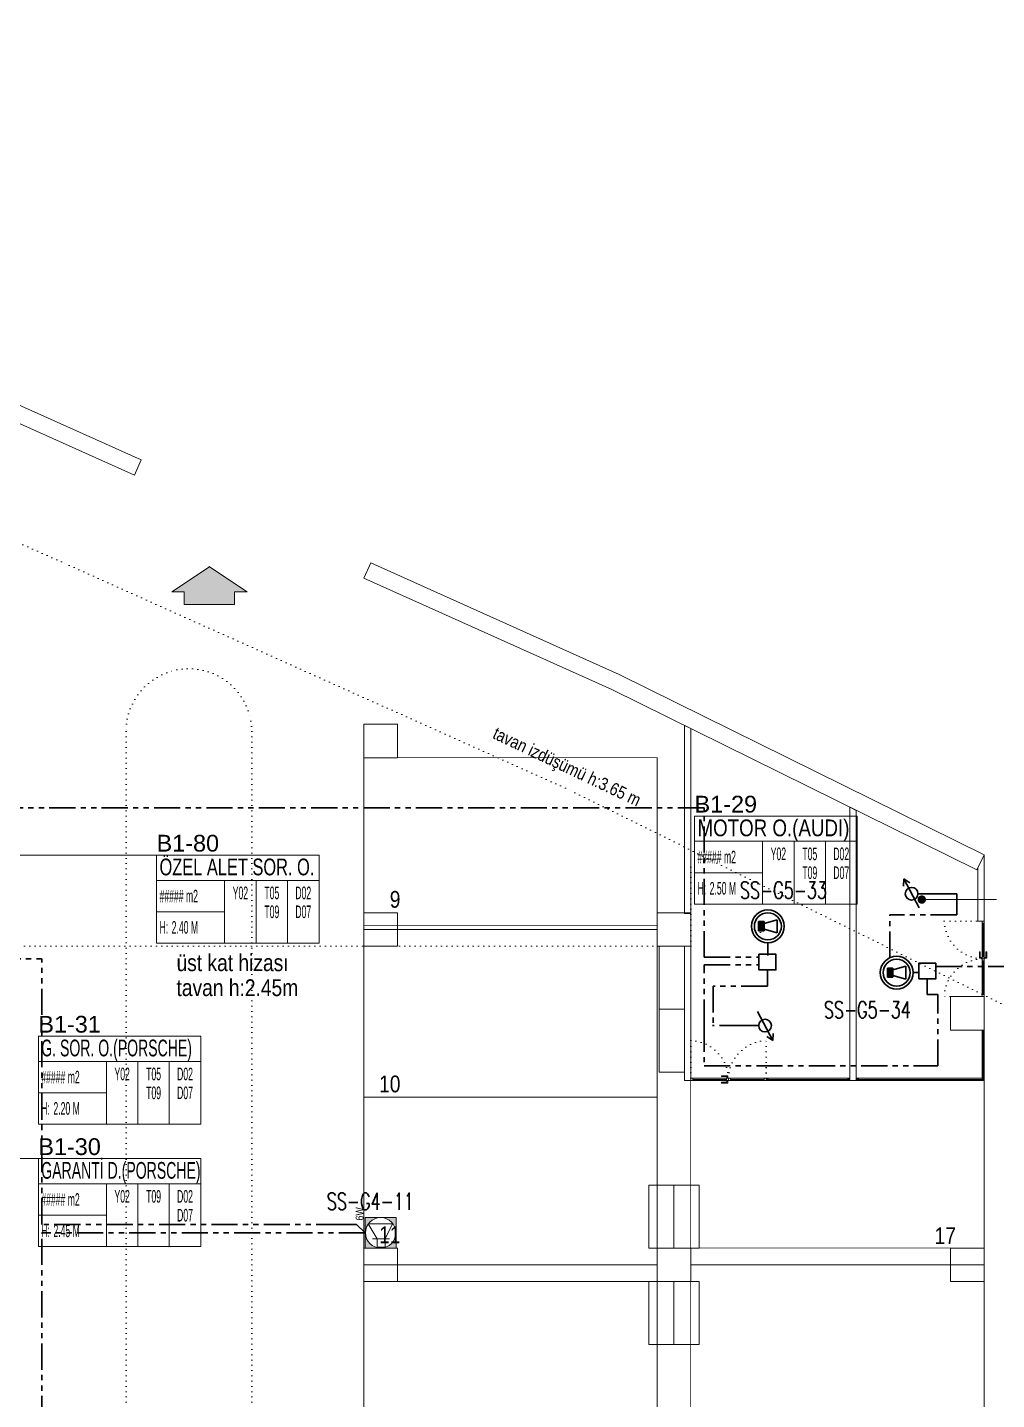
# Model space of a CAD drawing. Header units: metres. Extents: x -13545 to 152404, y -11890 to 28436.
# Drawn here: x 63637 to 65950, y 3718 to 6992 of the extents above; entities that cross this region are included whole.
import ezdxf
from ezdxf.enums import TextEntityAlignment as Align

# ---------------------------------------------------------------- set-up
doc = ezdxf.new("R2010")
doc.units = ezdxf.units.M
doc.header["$LTSCALE"] = 100
doc.header["$MEASUREMENT"] = 0
for name, pattern in [('DOT2', [0.125, 0, -0.125]), ('HIDDEN', [0.375, 0.25, -0.125]), ('PHANTOM2', [1.25, 0.625, -0.125, 0.125, -0.125, 0.125, -0.125])]:
    doc.linetypes.add(name, pattern=pattern)
doc.layers.get('0').update_dxf_attribs({"color": 9, "lineweight": 9})
for name, color, linetype, lineweight in [('00', 9, 'Continuous', 9), ('01', 9, 'Continuous', 9), ('05', 9, 'Continuous', 9), ('06B', 9, 'Continuous', 9), ('06D', 9, 'Continuous', 9), ('10', 9, 'Continuous', 9), ('15', 9, 'Continuous', 9), ('20', 9, 'DOT2', 9), ('21', 9, 'Continuous', 9), ('21_mahal200', 9, 'Continuous', 9), ('E-3W ACİL ANONS İÇİN HOPARLÖR (GÖMME) (YANGINA DAYANIKLI)', 7, 'Continuous', 30), ('E-6W ACİL ANONS İÇİN HOPARLÖR (SIVAÜSTÜ) (YANGINA DAYANIKLI)', 7, 'Continuous', 30), ('E-KABLO', 7, 'Continuous', 30), ('E-SES AYAR ANAHTARI', 7, 'Continuous', 30), ('E-YAZI', 7, 'Continuous', 30), ('Seslendirme', 7, 'Continuous', 9)]:
    doc.layers.add(name, color=color, linetype=linetype, lineweight=lineweight)
doc.styles.add('Arial', font='arial.ttf', dxfattribs={"height": 2.5})
doc.styles.add('ILGAZ', font='txttw.shx')
doc.styles.add('MuuM_TEXT-STANDART', font='ARIALN.TTF')
doc.dimstyles.new('MuuM_DIM200', dxfattribs={"dimscale": 20, "dimtxt": 2, "dimasz": 1, "dimexe": 1, "dimexo": 1, "dimgap": 1, "dimtad": 1, "dimdec": 1, "dimrnd": 0.5, "dimdsep": 46, "dimtxsty": 'MuuM_TEXT-STANDART', "dimblk": 'ARCHTICK', "dimcen": 0, "dimdle": 0.15, "dimclrd": 256, "dimclre": 256, "dimclrt": 256, "dimadec": 0, "dimazin": 0, "dimtfac": 5, "dimtdec": 1, "dimtix": 1, "dimtmove": 2, "dimatfit": 3, "dimldrblk": 'DOT', "dimfxl": 3, "dimfxlon": 1, "dimtolj": 1, "dimlwd": -1, "dimlwe": -1, "dimarcsym": 0})

# ---------------------------------------------------------------- blocks, each defined once
blk = doc.blocks.new('100_SES AYAR ANAHTARI')
at = {"layer": 'E-SES AYAR ANAHTARI', "color": 4}
for p, q in [((1.78, 3.25), (0.92, 3.28)), ((1.78, 3.25), (-1.69, 1.43)), ((1.78, 3.25), (1.31, 2.53)), ((0, 0), (0, 1.56))]:
    blk.add_line(p, q, dxfattribs=at)
blk.add_circle((0, 2.32), 0.756, dxfattribs=at)
blk = doc.blocks.new('100_3W ACİL ANONS İÇİN HOPARLÖR (GÖMME) (YANGINA DAYANIKLI)')
at = {"layer": 'E-3W ACİL ANONS İÇİN HOPARLÖR (GÖMME) (YANGINA DAYANIKLI)', "color": 4}
for p, q in [((-1.58, -0.79), (-1.58, 0.79)), ((-1.58, 0.79), (-0.63, 0.79)), ((-0.63, 0.47), (1.58, 1.11)), ((-0.63, 0.79), (-0.63, -0.79)), ((1.58, -1.11), (1.58, 1.11)), ((-0.63, -0.79), (-1.58, -0.79)), ((-0.63, -0.47), (1.58, -1.11))]:
    blk.add_line(p, q, dxfattribs=at)
at = {"layer": 'E-3W ACİL ANONS İÇİN HOPARLÖR (GÖMME) (YANGINA DAYANIKLI)', "color": 3}
for radius in [2.8, 2.3]:
    blk.add_circle((0, 0), radius, dxfattribs=at)
at = {"layer": 'E-3W ACİL ANONS İÇİN HOPARLÖR (GÖMME) (YANGINA DAYANIKLI)', "color": 4}
blk.add_solid([(-1.58, 0.79), (-0.63, 0.79), (-1.58, -0.79), (-0.63, -0.79)], dxfattribs=at)
blk = doc.blocks.new('ep20n')
at = {"layer": 'Seslendirme'}
h = blk.add_hatch(color=3, dxfattribs=at)
h.paths.add_polyline_path([(59.4, -30.4), (59.4, 0, -1), (0, 0), (0, -30.4)])
h.paths.add_polyline_path([(0, 30.4), (0, 0, -1), (59.4, 0), (59.4, 30.4)])
at = {"layer": 'Seslendirme', "color": 3}
for p, q in [((59.4, 30.4), (0, 30.4)), ((0, 30.4), (0, -30.4)), ((59.4, -30.4), (59.4, 30.4)), ((1.8, -9.1), (1.8, 6.9)), ((1.8, 6.9), (17.8, 6.9)), ((17.8, 6.9), (47, 24)), ((17.8, 16), (17.8, -17.3)), ((47, 24, 943.8), (47, -23.5, 943.8)), ((17.8, -9.1), (1.8, -9.1)), ((47, -23.5), (17.8, -9.1)), ((0, -30.4), (59.4, -30.4))]:
    blk.add_line(p, q, dxfattribs=at)
blk.add_circle((29.7, 0), 29.7, dxfattribs=at)
at = {"color": 3, "insert": (53.8, 48.6), "char_height": 15, "attachment_point": 1, "style": 'MuuM_TEXT-STANDART'}
blk.add_mtext_dynamic_manual_height_columns('6W', width=52.414, gutter_width=150, heights=[0], dxfattribs=at)
blk = doc.blocks.new('p-kolon_80x80')
blk.add_lwpolyline([(-40, -40), (40, -40), (40, 40), (-40, 40)], close=True)
blk = doc.blocks.new('1.bod.mimari.elk')
at = {"layer": '01'}
blk.add_lwpolyline([(7909, -2669.7), (7892.6, -2706.2), (6612.7, -2131.8), (6060, -1936.6), (6073.3, -1898.9), (6627.6, -2094.7)], close=True, dxfattribs=at)
blk.add_lwpolyline([(9902.3, -3647.9), (9032, -3217.5), (8440, -2951.8), (8456.4, -2915.3), (9049.1, -3181.3), (9920, -3612), (9902.3, -3647.9)], dxfattribs=at)
for p in [(8480, -3340), (8480, -3790), (9180, -3790), (9880, -3990), (8480, -4590), (9180, -4590), (9880, -4590)]:
    blk.add_blockref('p-kolon_80x80', p, dxfattribs=at)
blk = doc.blocks.new('p-işyeri')
at = {"color": 0, "const_width": 2}
blk.add_lwpolyline([(200, 0), (200, 700), (-200, 700), (-200, 0)], close=True, dxfattribs=at)
blk = doc.blocks.new('0-OK 2')
at = {"true_color": 0x4f4f4f}
blk.add_hatch(color=251, dxfattribs=at).paths.add_polyline_path([(0, 0), (120, 180), (120, 120), (180, 120), (180, -120), (120, -120), (120, -180)])
at = {"linetype": 'ByBlock', "lineweight": -2}
blk.add_lwpolyline([(180, -120), (180, 120), (120, 120), (120, 180), (0, 0), (120, -180), (120, -120)], close=True, dxfattribs=at)
blk.add_point((0, 0))
blk = doc.blocks.new('p-al-01_a')
at = {"layer": '06B'}
for points in [[(-5, -88.6), (-11.2, -88.6), (-11.2, -73.6), (-9.4, -73.6), (-9.4, -86.4), (-9.4, -86.4), (-5, -86.4), (-5, -88.6)], [(0, -88.6), (6.2, -88.6), (6.2, -73.6), (4.4, -73.6), (4.4, -86.4), (4.4, -86.4), (0, -86.4), (0, -88.6)]]:
    blk.add_lwpolyline(points, dxfattribs=at)
at = {"layer": '06D'}
for p, q in [((-5, -86.9), (-5, -5)), ((0, -5), (0, -86.9)), ((-5, -93.1), (-5, -175)), ((0, -175), (0, -93.1))]:
    blk.add_line(p, q, dxfattribs=at)
at = {"layer": '10'}
for points in [[(-5, 0), (0, 0), (0, -5), (-5, -5)], [(-5, -85), (0, -85), (0, -90), (-5, -90)], [(-5, -95), (0, -95), (0, -90), (-5, -90)], [(-5, -180), (0, -180), (0, -175), (-5, -175)]]:
    blk.add_lwpolyline(points, close=True, dxfattribs=at)
at = {"layer": '15'}
for points in [[(-2.5, -5), (-2.5, -85)], [(-2.5, -175), (-2.5, -95)]]:
    blk.add_lwpolyline(points, dxfattribs=at)
at = {"layer": '20'}
for points in [[(-5.3, 0), (-94.9, 0)], [(-5.3, -180), (-94.9, -180)], [(-5, -180), (-94.9, -180)]]:
    blk.add_lwpolyline(points, dxfattribs=at)
for centre, start, end in [((-1.5, 3.4), 182.0745, 267.6937), ((-1.5, -183.4), 92.3063, 177.9255)]:
    blk.add_arc(centre, 93.5, start, end, dxfattribs=at)
blk = doc.blocks.new('prf-10x10')
blk.add_lwpolyline([(-5, -5), (5, -5), (5, 5), (-5, 5)], close=True)
at = {"color": 255}
blk.add_solid([(-5, -5), (5, -5), (-5, 5), (5, 5)], dxfattribs=at)
at = {"layer": '10'}
blk.add_point((0, 0), dxfattribs=at)
blk = doc.blocks.new('p-birim')
blk.add_lwpolyline([(0, 0), (1, 0), (1, 1), (0, 1)], close=True)
blk = doc.blocks.new('0_roomno2')
blk.add_lwpolyline([(19.38, -10.5), (0, -10.5), (0, 0), (19.38, 0)], close=True)
for points in [[(0, -3), (19.38, -3)], [(8.12, -3), (8.12, -10.5)], [(11.88, -3), (11.88, -10.5)], [(15.62, -3), (15.62, -10.5)], [(0, -6.75), (8.12, -6.75)]]:
    blk.add_lwpolyline(points)
at = {"style": 'MuuM_TEXT-STANDART', "width": 0.6}
blk.add_text('H:', height=1.5, dxfattribs=at).set_placement((0.35, -8.61), align=Align.MIDDLE_LEFT)
at = {"style": 'Arial'}
blk.add_attdef('ODANO', (0, 1.17), '', height=2, dxfattribs=at)
blk.add_attdef('MEKANADI', text='', height=2, dxfattribs=at).set_placement((0.35, -3), align=Align.BOTTOM_LEFT)
at = {"style": 'MuuM_TEXT-STANDART', "width": 0.6}
for tag, p in [('M2', (0.35, -4.88)), ('TEMIZTAVANYUKSEKLIGI', (1.8, -8.61))]:
    blk.add_attdef(tag, text='', height=1.5, dxfattribs=at).set_placement(p, align=Align.MIDDLE_LEFT)
for tag, p in [('YER01', (10, -4.5)), ('TAVAN01', (13.75, -4.5)), ('DUVAR01', (17.5, -4.5)), ('YER02', (10, -6.75)), ('TAVAN02', (13.75, -6.75)), ('DUVAR02', (17.5, -6.75)), ('YER03', (10, -9)), ('TAVAN03', (13.75, -9)), ('DUVAR03', (17.5, -9))]:
    blk.add_attdef(tag, text='', height=1.5, dxfattribs=at).set_placement(p, align=Align.MIDDLE_CENTER)
blk = doc.blocks.new('_ArchTick')
at = {"color": 0, "linetype": 'ByBlock', "const_width": 0.15}
blk.add_lwpolyline([(-0.5, -0.5), (0.5, 0.5)], dxfattribs=at)
blk = doc.blocks.new('_Dot')
at = {"color": 0, "linetype": 'ByBlock', "lineweight": -2}
blk.add_line((-0.5, 0), (-1, 0), dxfattribs=at)
at = {"color": 0, "linetype": 'ByBlock', "const_width": 0.5}
blk.add_lwpolyline([(-0.25, 0, 1), (0.25, 0, 1)], format="xyb", close=True, dxfattribs=at)
blk = doc.blocks.new('1.bod.mimari1.elk')
at = {"layer": '00'}
for points in [[(9205, -3751.63), (9205, -3303.04), (9220, -3310.46), (9220, -3751.63), (9205, -3751.63)], [(9615, -4150), (9615, -4150), (9615, -4150), (9615, -3505.81), (9600, -3498.39), (9600, -4135), (9600, -4135), (9600, -4150), (9615, -4150), (9615, -4150)], [(9905, -3770), (9905, -3642.35), (9920, -3612.02), (9920, -3770), (9905, -3770)], [(9220, -3830), (9220, -4150), (9205, -4150), (9205, -3830)]]:
    blk.add_lwpolyline(points, close=True, dxfattribs=at)
at = {"layer": '06D', "linetype": 'DOT2'}
for points in [[(7872.5, -3317.79, -1), (8172.5, -3317.79, 0)], [(7872.5, -3317.79), (7872.5, -7740, 0.4142136), (8472.5, -8340), (11395.6, -8340)], [(8172.5, -3317.79), (8172.5, -7740, 0.4142136), (8472.5, -8040), (11395.6, -8040)]]:
    blk.add_lwpolyline(points, format="xyb", dxfattribs=at)
at = {"layer": '06D'}
for points in [[(9920, -4030), (9915, -4030), (9915, -4145), (9920, -4145)], [(9600, -4150), (9600, -4145), (9405, -4145), (9405, -4150)], [(9920, -4150), (9920, -4145), (9620, -4145), (9620, -4150)]]:
    blk.add_lwpolyline(points, close=True, dxfattribs=at)
at = {"layer": '15'}
for points in [[(9917.5, -4035), (9917.5, -4145)], [(9595, -4147.5), (9405, -4147.5)], [(9915, -4147.5), (9620, -4147.5)]]:
    blk.add_lwpolyline(points, dxfattribs=at)
at = {"layer": '20'}
for points in [[(11313.16, -4700), (10818.48, -4391.06), (8921.11, -3452.7), (7718.56, -2913.06), (6516.01, -2373.42), (4675.61, -1723.48), (3791.04, -1488.82)], [(6740, -2510), (6740, -4630), (7605, -4630), (7605, -3830), (9220, -3830), (9220, -3622.83)]]:
    blk.add_lwpolyline(points, dxfattribs=at)
blk.add_blockref('p-al-01_a', (9920, -3770))
at = {"xscale": -1, "rotation": 90}
blk.add_blockref('p-al-01_a', (9220, -4150), dxfattribs=at)
at = {"layer": '05', "yscale": 150}
for p, xscale in [((9145, -3980), 60.00000000000003), ((9145, -4130), 60.00000000000003), ((9120, -4550), 60), ((9180, -4550), 60), ((9120, -4780), 60), ((9180, -4780), 60)]:
    blk.add_blockref('p-birim', p, dxfattribs=dict(at, xscale=xscale))
at = {"layer": '06D', "color": 89, "linetype": 'HIDDEN', "true_color": 0x2e4d23, "rotation": 90}
for p in [(9140, -3580), (9140, -3990), (9920, -4350), (9140, -4390), (9920, -4790), (9140, -4830)]:
    blk.add_blockref('p-işyeri', p, dxfattribs=at)
at = {"layer": '10', "extrusion": (0, 0, -1), "xscale": 0.5, "yscale": 0.5, "zscale": -1}
for p, rotation in [((-9917.5, -4032.5), 90), ((-9402.5, -4147.5), 180), ((-9402.5, -4147.5), 90.00000000000001), ((-9597.5, -4147.5), 180), ((-9617.5, -4147.5), 180), ((-9617.5, -4147.5), 90.00000000000001), ((-9917.5, -4147.5), 180), ((-9917.5, -4147.5), 90)]:
    blk.add_blockref('prf-10x10', p, dxfattribs=dict(at, rotation=rotation))
blk.add_blockref('prf-10x10', (-9917.5, -4147.5), dxfattribs=at)
at = {"layer": '21', "xscale": 0.5, "yscale": 0.5, "zscale": 0.5, "rotation": 270}
blk.add_blockref('0-OK 2', (8071.59, -2924.5), dxfattribs=at)
at = {"layer": '21_mahal200'}
ref = blk.add_blockref('0_roomno2', (9229.15, -3519.47), dxfattribs=dict(at, xscale=20, yscale=20, zscale=20))
ref.add_attrib('ODANO', 'B1-29', (9229.15, -3510.82), dxfattribs={"layer": '0', "height": 40, "style": 'Arial'})
ref.add_attrib('MEKANADI', 'MOTOR O.(AUDI)', dxfattribs={"layer": '0', "height": 40, "style": 'Arial', "width": 0.8}).set_placement((9236.15, -3579.47), align=Align.BOTTOM_LEFT)
ref.add_attrib('M2', '##### m2', dxfattribs={"layer": '0', "height": 30, "style": 'MuuM_TEXT-STANDART', "width": 0.6}).set_placement((9236.15, -3616.97), align=Align.MIDDLE_LEFT)
ref.add_attrib('TEMIZTAVANYUKSEKLIGI', '2.50 M', dxfattribs={"layer": '0', "height": 30, "style": 'MuuM_TEXT-STANDART', "width": 0.6}).set_placement((9265.15, -3691.63), align=Align.MIDDLE_LEFT)
ref.add_attrib('YER01', 'Y02', dxfattribs={"layer": '0', "height": 30, "style": 'MuuM_TEXT-STANDART', "width": 0.6}).set_placement((9429.15, -3609.47), align=Align.MIDDLE_CENTER)
ref.add_attrib('TAVAN01', 'T05', dxfattribs={"layer": '0', "height": 30, "style": 'MuuM_TEXT-STANDART', "width": 0.6}).set_placement((9504.15, -3609.47), align=Align.MIDDLE_CENTER)
ref.add_attrib('DUVAR01', 'D02', dxfattribs={"layer": '0', "height": 30, "style": 'MuuM_TEXT-STANDART', "width": 0.6}).set_placement((9579.15, -3609.47), align=Align.MIDDLE_CENTER)
ref.add_attrib('TAVAN02', 'T09', dxfattribs={"layer": '0', "height": 30, "style": 'MuuM_TEXT-STANDART', "width": 0.6}).set_placement((9504.15, -3654.47), align=Align.MIDDLE_CENTER)
ref.add_attrib('DUVAR02', 'D07', dxfattribs={"layer": '0', "height": 30, "style": 'MuuM_TEXT-STANDART', "width": 0.6}).set_placement((9579.15, -3654.47), align=Align.MIDDLE_CENTER)
ref = blk.add_blockref('0_roomno2', (7945.44, -3612.65), dxfattribs=dict(at, xscale=20, yscale=20, zscale=20))
ref.add_attrib('ODANO', 'B1-80', (7945.44, -3604.01), dxfattribs={"layer": '0', "height": 40, "style": 'Arial'})
ref.add_attrib('MEKANADI', 'ÖZEL ALET SOR. O.', dxfattribs={"layer": '0', "height": 40, "style": 'Arial', "width": 0.7}).set_placement((7952.44, -3672.65), align=Align.BOTTOM_LEFT)
ref.add_attrib('M2', '##### m2', dxfattribs={"layer": '0', "height": 30, "style": 'MuuM_TEXT-STANDART', "width": 0.6}).set_placement((7952.44, -3710.15), align=Align.MIDDLE_LEFT)
ref.add_attrib('TEMIZTAVANYUKSEKLIGI', '2.40 M', dxfattribs={"layer": '0', "height": 30, "style": 'MuuM_TEXT-STANDART', "width": 0.6}).set_placement((7981.44, -3784.81), align=Align.MIDDLE_LEFT)
ref.add_attrib('YER01', 'Y02', dxfattribs={"layer": '0', "height": 30, "style": 'MuuM_TEXT-STANDART', "width": 0.6}).set_placement((8145.44, -3702.65), align=Align.MIDDLE_CENTER)
ref.add_attrib('TAVAN01', 'T05', dxfattribs={"layer": '0', "height": 30, "style": 'MuuM_TEXT-STANDART', "width": 0.6}).set_placement((8220.44, -3702.65), align=Align.MIDDLE_CENTER)
ref.add_attrib('DUVAR01', 'D02', dxfattribs={"layer": '0', "height": 30, "style": 'MuuM_TEXT-STANDART', "width": 0.6}).set_placement((8295.44, -3702.65), align=Align.MIDDLE_CENTER)
ref.add_attrib('TAVAN02', 'T09', dxfattribs={"layer": '0', "height": 30, "style": 'MuuM_TEXT-STANDART', "width": 0.6}).set_placement((8220.44, -3747.65), align=Align.MIDDLE_CENTER)
ref.add_attrib('DUVAR02', 'D07', dxfattribs={"layer": '0', "height": 30, "style": 'MuuM_TEXT-STANDART', "width": 0.6}).set_placement((8295.44, -3747.65), align=Align.MIDDLE_CENTER)
ref = blk.add_blockref('0_roomno2', (7663.28, -4044.64), dxfattribs=dict(at, xscale=20, yscale=20, zscale=20))
ref.add_attrib('ODANO', 'B1-31', (7663.28, -4036), dxfattribs={"layer": '0', "height": 40, "style": 'Arial'})
ref.add_attrib('MEKANADI', 'G. SOR. O.(PORSCHE)', dxfattribs={"layer": '0', "height": 40, "style": 'Arial', "width": 0.6}).set_placement((7670.28, -4104.64), align=Align.BOTTOM_LEFT)
ref.add_attrib('M2', '##### m2', dxfattribs={"layer": '0', "height": 30, "style": 'MuuM_TEXT-STANDART', "width": 0.6}).set_placement((7670.28, -4142.14), align=Align.MIDDLE_LEFT)
ref.add_attrib('TEMIZTAVANYUKSEKLIGI', '2.20 M', dxfattribs={"layer": '0', "height": 30, "style": 'MuuM_TEXT-STANDART', "width": 0.6}).set_placement((7699.28, -4216.8), align=Align.MIDDLE_LEFT)
ref.add_attrib('YER01', 'Y02', dxfattribs={"layer": '0', "height": 30, "style": 'MuuM_TEXT-STANDART', "width": 0.6}).set_placement((7863.28, -4134.64), align=Align.MIDDLE_CENTER)
ref.add_attrib('TAVAN01', 'T05', dxfattribs={"layer": '0', "height": 30, "style": 'MuuM_TEXT-STANDART', "width": 0.6}).set_placement((7938.28, -4134.64), align=Align.MIDDLE_CENTER)
ref.add_attrib('DUVAR01', 'D02', dxfattribs={"layer": '0', "height": 30, "style": 'MuuM_TEXT-STANDART', "width": 0.6}).set_placement((8013.28, -4134.64), align=Align.MIDDLE_CENTER)
ref.add_attrib('TAVAN02', 'T09', dxfattribs={"layer": '0', "height": 30, "style": 'MuuM_TEXT-STANDART', "width": 0.6}).set_placement((7938.28, -4179.64), align=Align.MIDDLE_CENTER)
ref.add_attrib('DUVAR02', 'D07', dxfattribs={"layer": '0', "height": 30, "style": 'MuuM_TEXT-STANDART', "width": 0.6}).set_placement((8013.28, -4179.64), align=Align.MIDDLE_CENTER)
ref = blk.add_blockref('0_roomno2', (7663.28, -4336.7), dxfattribs=dict(at, xscale=20, yscale=20, zscale=20))
ref.add_attrib('ODANO', 'B1-30', (7663.28, -4328.06), dxfattribs={"layer": '0', "height": 40, "style": 'Arial'})
ref.add_attrib('MEKANADI', 'GARANTİ D.(PORSCHE)', dxfattribs={"layer": '0', "height": 40, "style": 'Arial', "width": 0.6}).set_placement((7670.28, -4396.7), align=Align.BOTTOM_LEFT)
ref.add_attrib('M2', '##### m2', dxfattribs={"layer": '0', "height": 30, "style": 'MuuM_TEXT-STANDART', "width": 0.6}).set_placement((7670.28, -4434.2), align=Align.MIDDLE_LEFT)
ref.add_attrib('TEMIZTAVANYUKSEKLIGI', '2.45 M', dxfattribs={"layer": '0', "height": 30, "style": 'MuuM_TEXT-STANDART', "width": 0.6}).set_placement((7699.28, -4508.86), align=Align.MIDDLE_LEFT)
ref.add_attrib('YER01', 'Y02', dxfattribs={"layer": '0', "height": 30, "style": 'MuuM_TEXT-STANDART', "width": 0.6}).set_placement((7863.28, -4426.7), align=Align.MIDDLE_CENTER)
ref.add_attrib('TAVAN01', 'T09', dxfattribs={"layer": '0', "height": 30, "style": 'MuuM_TEXT-STANDART', "width": 0.6}).set_placement((7938.28, -4426.7), align=Align.MIDDLE_CENTER)
ref.add_attrib('DUVAR01', 'D02', dxfattribs={"layer": '0', "height": 30, "style": 'MuuM_TEXT-STANDART', "width": 0.6}).set_placement((8013.28, -4426.7), align=Align.MIDDLE_CENTER)
ref.add_attrib('DUVAR02', 'D07', dxfattribs={"layer": '0', "height": 30, "style": 'MuuM_TEXT-STANDART', "width": 0.6}).set_placement((8013.28, -4471.7), align=Align.MIDDLE_CENTER)
at = {"layer": '21', "style": 'MuuM_TEXT-STANDART'}
blk.add_text('tavan izdüşümü h:3.65 m', height=30, rotation=334.61633, dxfattribs=at).set_placement((8744.93, -3332.47))
for s, p in [('9', (8527.29, -3750)), ('10', (8527.29, -4190.44)), ('11', (8527.29, -4550.41)), ('17', (9852.82, -4552.56))]:
    blk.add_text(s, height=40, dxfattribs=at).set_placement(p, align=Align.BOTTOM_RIGHT)
for s, p in [('üst kat hizası', (7992.96, -3889.26)), ('tavan h:2.45m', (7992.96, -3948.8))]:
    blk.add_text(s, height=40, dxfattribs=at).set_placement(p)
at = {"layer": '21_mahal200'}
for points in [[(7414.56, -3612.65), (7945.44, -3612.65)], [(9771.3, -3718.58), (9949.87, -3718.58)], [(7392.74, -4336.7), (7663.28, -4336.7)]]:
    blk.add_leader(points, dimstyle='MuuM_DIM200', override={"dimasz": 1, "dimfxl": 10}, dxfattribs=at)

msp = doc.modelspace()

# ---------------------------------------------------------------- linework, layer by layer
at = {"layer": 'E-KABLO', "color": 6, "linetype": 'PHANTOM2'}
for p, q in [((65251.8, 5130), (63560, 5130)), ((65251.8, 4773.7), (65251.8, 5130)), ((65251.8, 4773.7), (65382.5, 4773.7)), ((65251.8, 4610.7), (65251.8, 4755.7)), ((65251.8, 4755.7), (65382.5, 4755.7)), ((65804.8, 4751.9), (65980.5, 4751.9)), ((65784.5, 4722.1), (65784.5, 4684.9)), ((65784.5, 4684.9), (65810, 4684.9)), ((65810, 4515), (65810, 4684.9)), ((65251.8, 4610.7), (65251.8, 4515)), ((65251.8, 4515), (65810, 4515))]:
    msp.add_line(p, q, dxfattribs=at)
at = {"layer": 'E-KABLO', "color": 3, "linetype": 'PHANTOM2'}
for p, q in [((65793.3, 4925.4), (65855, 4925.4)), ((65855, 4875.4), (65855, 4925.4)), ((65695, 4772.7), (65695, 4875.4)), ((65855, 4875.4), (65695, 4875.4)), ((65402.9, 4743.6), (65402.9, 4704.7)), ((65273.7, 4704.7), (65273.7, 4610.9)), ((65402.9, 4704.7), (65273.7, 4704.7)), ((65351.1, 4610.7), (65272.2, 4610.7))]:
    msp.add_line(p, q, dxfattribs=at)
at = {"layer": 'E-KABLO', "color": 5, "linetype": 'PHANTOM2'}
for p, q in [((65373.6, 4855.4), (65373.3, 4855.4)), ((65386.8, 4832.3), (65386.8, 4833.4)), ((65404, 4808.6), (65404, 4778.4)), ((62033.6, 4770), (63671.6, 4770)), ((63671.6, 4136.3), (63671.6, 4770)), ((65695, 4732.9), (65695, 4734.9)), ((65750.6, 4737.1), (65764.2, 4737.1)), ((65681.8, 4710.9), (65680.7, 4710.9)), ((64388.7, 4136.3), (63671.6, 4136.3)), ((64422.8, 4136.3), (64385.9, 4136.3)), ((64442.8, 4116.3), (64422.8, 4136.3)), ((63671.6, 3289.6), (63671.6, 4116.3)), ((64442.8, 4116.3), (63671.6, 4116.3))]:
    msp.add_line(p, q, dxfattribs=at)
at = {"layer": 'E-YAZI', "color": 3, "linetype": 'Continuous', "ltscale": 100}
for points in [[(65382.5, 4743.6), (65423.2, 4743.6), (65423.2, 4781.2), (65382.5, 4781.2)], [(65764.2, 4722.1), (65804.8, 4722.1), (65804.8, 4759.7), (65764.2, 4759.7)]]:
    msp.add_lwpolyline(points, close=True, dxfattribs=at)

# ---------------------------------------------------------------- block references
at = {"layer": '06D'}
for name in ['1.bod.mimari.elk', '1.bod.mimari1.elk']:
    msp.add_blockref(name, (56000, 8630), dxfattribs=at)
at = {"layer": 'E-3W ACİL ANONS İÇİN HOPARLÖR (GÖMME) (YANGINA DAYANIKLI)', "xscale": 14, "yscale": 14, "zscale": 14}
for p in [(65404, 4847.7), (65711.4, 4737.1)]:
    msp.add_blockref('100_3W ACİL ANONS İÇİN HOPARLÖR (GÖMME) (YANGINA DAYANIKLI)', p, dxfattribs=at)
at = {"layer": 'E-6W ACİL ANONS İÇİN HOPARLÖR (SIVAÜSTÜ) (YANGINA DAYANIKLI)', "xscale": 1.222211883244323, "yscale": 1.222211883244323, "zscale": 1.222211883244323, "rotation": 89.99999999999999}
msp.add_blockref('ep20n', (64480, 4080), dxfattribs=at)
at = {"layer": 'E-SES AYAR ANAHTARI', "xscale": 20, "yscale": 20, "zscale": 20}
for p, rotation in [((65793.3, 4925.4), 89.99999999999999), ((65351.1, 4610.7), 270)]:
    msp.add_blockref('100_SES AYAR ANAHTARI', p, dxfattribs=dict(at, rotation=rotation))

# ---------------------------------------------------------------- texts
at = {"layer": 'E-YAZI', "color": 3, "style": 'ILGAZ', "width": 0.7}
for s, p in [('SS-G5-33', (65337.4, 4913.9)), ('SS-G5-34', (65537.7, 4628.6)), ('SS-G4-11', (64351.6, 4171.4))]:
    msp.add_text(s, height=40, dxfattribs=at).set_placement(p)

doc.saveas('drawing.dxf')
